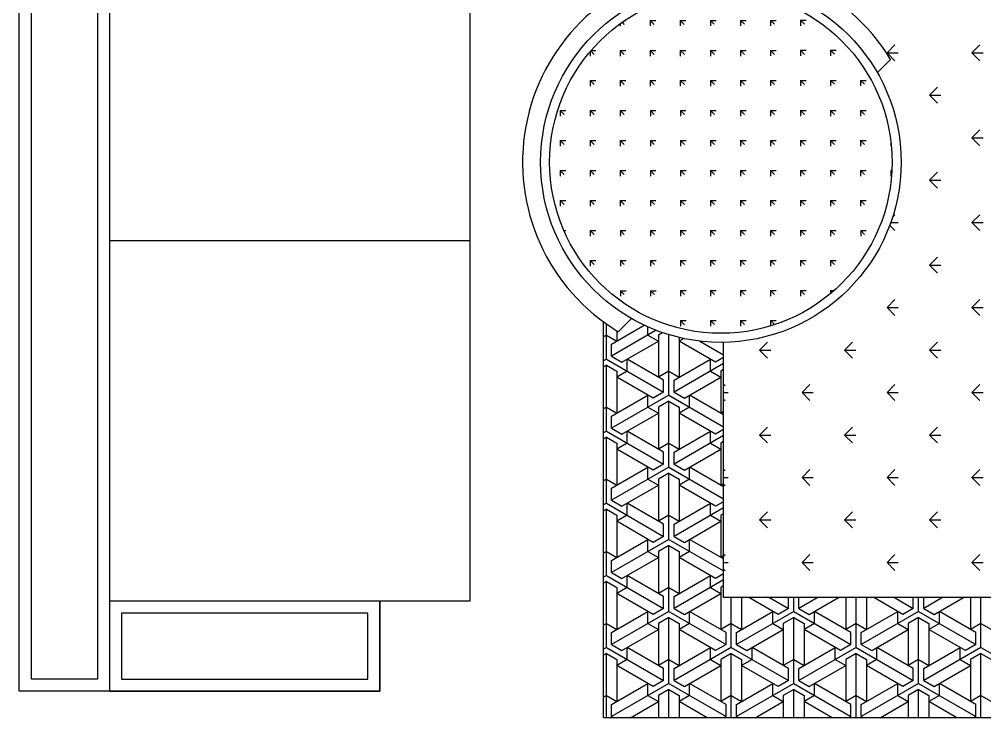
# Model space of a CAD drawing. Extents: x 23.8 to 54, y 1 to 14.1.
# Drawn here: x 34.095 to 35.696, y 10.937 to 12.097 of the extents above; entities that cross this region are included whole.
import ezdxf

# ---------------------------------------------------------------- set-up
doc = ezdxf.new("R2010")
doc.units = 0
doc.header["$MEASUREMENT"] = 0
doc.layers.get('0').update_dxf_attribs({"linetype": 'CONTINUOUS'})
doc.layers.add('DWGAUTOCAD', color=7, linetype='CONTINUOUS')

# ---------------------------------------------------------------- blocks, each defined once
blk = doc.blocks.new('A$C6C4D0418')
for p, q in [((0, 44.1), (0, 1544.1)), ((150, 1544.1), (150, 44.1)), ((150, 1544.1), (150, 44.1)), ((20, 64.1), (20, 1524.1)), ((130, 1524.1), (130, 64.1)), ((750, 1394.1), (750, 194.1)), ((1003.3, 1157.7), (1006.7, 1154.3)), ((1007.9, 1160.9), (1009.5, 1160.9)), ((1050.1, 1160.9), (1056.7, 1154.3)), ((1050.1, 1160.9), (1050.1, 1151.6)), ((1050.1, 1160.9), (1059.5, 1160.9)), ((1100.1, 1161), (1106.7, 1154.3)), ((1100.1, 1161), (1100.1, 1151.6)), ((1100.1, 1161), (1109.5, 1161)), ((1150.1, 1161), (1156.7, 1154.4)), ((1150.1, 1161), (1150.1, 1151.6)), ((1150.1, 1161), (1159.5, 1161)), ((1200.1, 1161), (1206.7, 1154.4)), ((1200.1, 1161), (1200.1, 1151.6)), ((1200.1, 1161), (1209.5, 1161)), ((1250.1, 1161), (1256.7, 1154.4)), ((1250.1, 1161), (1250.1, 1151.7)), ((1250.1, 1161), (1259.5, 1161)), ((1300.1, 1161.1), (1306.7, 1154.4)), ((1300.1, 1161.1), (1300.1, 1151.7)), ((1300.1, 1161.1), (1309.5, 1161.1)), ((1000.1, 1155.5), (1000.1, 1151.5)), ((950.1, 1109.1), (950.1, 1101.5)), ((951, 1110.1), (956.8, 1104.3)), ((951.7, 1110.9), (959.5, 1110.9)), ((1000.1, 1110.9), (1006.8, 1104.3)), ((1000.1, 1110.9), (1000.1, 1101.5)), ((1000.1, 1110.9), (1009.5, 1110.9)), ((1050.1, 1110.9), (1056.8, 1104.3)), ((1050.1, 1110.9), (1050.1, 1101.6)), ((1050.1, 1110.9), (1059.5, 1110.9)), ((1100.1, 1111), (1106.8, 1104.3)), ((1100.1, 1111), (1100.1, 1101.6)), ((1100.1, 1111), (1109.5, 1111)), ((1150.1, 1111), (1156.8, 1104.4)), ((1150.1, 1111), (1150.1, 1101.6)), ((1150.1, 1111), (1159.5, 1111)), ((1200.1, 1111), (1206.8, 1104.4)), ((1200.1, 1111), (1200.1, 1101.6)), ((1200.1, 1111), (1209.5, 1111)), ((1250.1, 1111), (1256.8, 1104.4)), ((1250.1, 1111), (1250.1, 1101.7)), ((1250.1, 1111), (1259.5, 1111)), ((1300.1, 1111.1), (1306.8, 1104.4)), ((1300.1, 1111.1), (1300.1, 1101.7)), ((1300.1, 1111.1), (1309.5, 1111.1)), ((1350.1, 1111.1), (1356.8, 1104.5)), ((1350.1, 1111.1), (1350.1, 1101.7)), ((1350.1, 1111.1), (1359.5, 1111.1)), ((1444.1, 1107), (1457.3, 1120.3)), ((1585.5, 1107), (1598.8, 1120.3)), ((1449.9, 1095.9), (1428, 1074)), ((1444.1, 1107), (1457.3, 1093.8)), ((1444.1, 1107), (1462.8, 1107)), ((1585.5, 1107), (1598.8, 1093.8)), ((1585.5, 1107), (1604.2, 1107)), ((950.1, 1060.9), (956.8, 1054.3)), ((950.1, 1060.9), (950.1, 1051.5)), ((950.1, 1060.9), (959.5, 1060.9)), ((1000.1, 1060.9), (1006.8, 1054.3)), ((1000.1, 1060.9), (1000.1, 1051.5)), ((1000.1, 1060.9), (1009.5, 1060.9)), ((1050.1, 1060.9), (1056.8, 1054.3)), ((1050.1, 1060.9), (1050.1, 1051.6)), ((1050.1, 1060.9), (1059.5, 1060.9)), ((1100.1, 1061), (1106.8, 1054.3)), ((1100.1, 1061), (1100.1, 1051.6)), ((1100.1, 1061), (1109.5, 1061)), ((1150.1, 1061), (1156.8, 1054.4)), ((1150.1, 1061), (1150.1, 1051.6)), ((1150.1, 1061), (1159.5, 1061)), ((1200.1, 1061), (1206.8, 1054.4)), ((1200.1, 1061), (1200.1, 1051.6)), ((1200.1, 1061), (1209.5, 1061)), ((1250.1, 1061), (1256.8, 1054.4)), ((1250.1, 1061), (1250.1, 1051.7)), ((1250.1, 1061), (1259.5, 1061)), ((1300.1, 1061.1), (1306.8, 1054.4)), ((1300.1, 1061.1), (1300.1, 1051.7)), ((1300.1, 1061.1), (1309.5, 1061.1)), ((1350.1, 1061.1), (1356.8, 1054.5)), ((1350.1, 1061.1), (1350.1, 1051.7)), ((1350.1, 1061.1), (1359.5, 1061.1)), ((1400.1, 1061.1), (1406.8, 1054.5)), ((1400.1, 1061.1), (1400.1, 1051.7)), ((1400.1, 1061.1), (1409.5, 1061.1)), ((1514.8, 1036.3), (1528, 1049.6)), ((1514.8, 1036.3), (1528, 1023.1)), ((1514.8, 1036.3), (1533.5, 1036.3)), ((900.2, 1010.9), (906.8, 1004.2)), ((900.2, 1010.9), (900.2, 1001.5)), ((900.2, 1010.9), (909.5, 1010.9)), ((950.2, 1010.9), (956.8, 1004.3)), ((950.2, 1010.9), (950.2, 1001.5)), ((950.2, 1010.9), (959.5, 1010.9)), ((1000.2, 1010.9), (1006.8, 1004.3)), ((1000.2, 1010.9), (1000.2, 1001.5)), ((1000.2, 1010.9), (1009.5, 1010.9)), ((1050.2, 1010.9), (1056.8, 1004.3)), ((1050.2, 1010.9), (1050.2, 1001.6)), ((1050.2, 1010.9), (1059.5, 1010.9)), ((1100.2, 1011), (1106.8, 1004.3)), ((1100.2, 1011), (1100.2, 1001.6)), ((1100.2, 1011), (1109.5, 1011)), ((1150.2, 1011), (1156.8, 1004.4)), ((1150.2, 1011), (1150.2, 1001.6)), ((1150.2, 1011), (1159.5, 1011)), ((1200.2, 1011), (1206.8, 1004.4)), ((1200.2, 1011), (1200.2, 1001.6)), ((1200.2, 1011), (1209.5, 1011)), ((1250.2, 1011), (1256.8, 1004.4)), ((1250.2, 1011), (1250.2, 1001.7)), ((1250.2, 1011), (1259.5, 1011)), ((1300.2, 1011.1), (1306.8, 1004.4)), ((1300.2, 1011.1), (1300.2, 1001.7)), ((1300.2, 1011.1), (1309.5, 1011.1)), ((1350.2, 1011.1), (1356.8, 1004.5)), ((1350.2, 1011.1), (1350.2, 1001.7)), ((1350.2, 1011.1), (1359.5, 1011.1)), ((1400.2, 1011.1), (1406.8, 1004.5)), ((1400.2, 1011.1), (1400.2, 1001.7)), ((1400.2, 1011.1), (1409.5, 1011.1)), ((1585.5, 965.6), (1598.8, 978.9)), ((1585.5, 965.6), (1598.8, 952.3)), ((1585.5, 965.6), (1604.2, 965.6)), ((900.2, 960.9), (906.8, 954.2)), ((900.2, 960.9), (900.2, 951.5)), ((900.2, 960.9), (909.6, 960.9)), ((950.2, 960.9), (956.8, 954.3)), ((950.2, 960.9), (950.2, 951.5)), ((950.2, 960.9), (959.6, 960.9)), ((1000.2, 960.9), (1006.8, 954.3)), ((1000.2, 960.9), (1000.2, 951.5)), ((1000.2, 960.9), (1009.6, 960.9)), ((1050.2, 960.9), (1056.8, 954.3)), ((1050.2, 960.9), (1050.2, 951.6)), ((1050.2, 960.9), (1059.6, 960.9)), ((1100.2, 961), (1106.8, 954.3)), ((1100.2, 961), (1100.2, 951.6)), ((1100.2, 961), (1109.6, 961)), ((1150.2, 961), (1156.8, 954.4)), ((1150.2, 961), (1150.2, 951.6)), ((1150.2, 961), (1159.6, 961)), ((1200.2, 961), (1206.8, 954.4)), ((1200.2, 961), (1200.2, 951.6)), ((1200.2, 961), (1209.6, 961)), ((1250.2, 961), (1256.8, 954.4)), ((1250.2, 961), (1250.2, 951.7)), ((1250.2, 961), (1259.6, 961)), ((1300.2, 961.1), (1306.8, 954.4)), ((1300.2, 961.1), (1300.2, 951.7)), ((1300.2, 961.1), (1309.6, 961.1)), ((1350.2, 961.1), (1356.8, 954.5)), ((1350.2, 961.1), (1350.2, 951.7)), ((1350.2, 961.1), (1359.6, 961.1)), ((1400.2, 961.1), (1406.8, 954.5)), ((1400.2, 961.1), (1400.2, 951.7)), ((1400.2, 961.1), (1409.6, 961.1)), ((1450.2, 961.1), (1450.3, 961)), ((1450.2, 961.1), (1450.2, 951.8)), ((1450.2, 961.1), (1450.3, 961.1)), ((900.2, 910.9), (906.8, 904.2)), ((900.2, 910.9), (900.2, 901.5)), ((900.2, 910.9), (909.6, 910.9)), ((950.2, 910.9), (956.8, 904.3)), ((950.2, 910.9), (950.2, 901.5)), ((950.2, 910.9), (959.6, 910.9)), ((1000.2, 910.9), (1006.8, 904.3)), ((1000.2, 910.9), (1000.2, 901.5)), ((1000.2, 910.9), (1009.6, 910.9)), ((1050.2, 910.9), (1056.8, 904.3)), ((1050.2, 910.9), (1050.2, 901.6)), ((1050.2, 910.9), (1059.6, 910.9)), ((1100.2, 911), (1106.8, 904.3)), ((1100.2, 911), (1100.2, 901.6)), ((1100.2, 911), (1109.6, 911)), ((1150.2, 911), (1156.8, 904.4)), ((1150.2, 911), (1150.2, 901.6)), ((1150.2, 911), (1159.6, 911)), ((1200.2, 911), (1206.8, 904.4)), ((1200.2, 911), (1200.2, 901.6)), ((1200.2, 911), (1209.6, 911)), ((1250.2, 911), (1256.8, 904.4)), ((1250.2, 911), (1250.2, 901.7)), ((1250.2, 911), (1259.6, 911)), ((1300.2, 911.1), (1306.8, 904.4)), ((1300.2, 911.1), (1300.2, 901.7)), ((1300.2, 911.1), (1309.6, 911.1)), ((1350.2, 911.1), (1356.8, 904.5)), ((1350.2, 911.1), (1350.2, 901.7)), ((1350.2, 911.1), (1359.6, 911.1)), ((1400.2, 911.1), (1406.8, 904.5)), ((1400.2, 911.1), (1400.2, 901.7)), ((1400.2, 911.1), (1409.6, 911.1)), ((1450.2, 911.1), (1452.2, 909.1)), ((1450.2, 911.1), (1450.2, 901.8)), ((1450.2, 911.1), (1452.3, 911.1)), ((1514.8, 894.9), (1528, 908.1)), ((1514.8, 894.9), (1528, 881.6)), ((1514.8, 894.9), (1533.5, 894.9)), ((900.2, 860.9), (906.9, 854.2)), ((900.2, 860.9), (900.2, 851.5)), ((900.2, 860.9), (909.6, 860.9)), ((950.2, 860.9), (956.9, 854.3)), ((950.2, 860.9), (950.2, 851.5)), ((950.2, 860.9), (959.6, 860.9)), ((1000.2, 860.9), (1006.9, 854.3)), ((1000.2, 860.9), (1000.2, 851.5)), ((1000.2, 860.9), (1009.6, 860.9)), ((1050.2, 860.9), (1056.9, 854.3)), ((1050.2, 860.9), (1050.2, 851.6)), ((1050.2, 860.9), (1059.6, 860.9)), ((1100.2, 861), (1106.9, 854.3)), ((1100.2, 861), (1100.2, 851.6)), ((1100.2, 861), (1109.6, 861)), ((1150.2, 861), (1156.9, 854.4)), ((1150.2, 861), (1150.2, 851.6)), ((1150.2, 861), (1159.6, 861)), ((1200.2, 861), (1206.9, 854.4)), ((1200.2, 861), (1200.2, 851.6)), ((1200.2, 861), (1209.6, 861)), ((1250.2, 861), (1256.9, 854.4)), ((1250.2, 861), (1250.2, 851.7)), ((1250.2, 861), (1259.6, 861)), ((1300.2, 861.1), (1306.9, 854.4)), ((1300.2, 861.1), (1300.2, 851.7)), ((1300.2, 861.1), (1309.6, 861.1)), ((1350.2, 861.1), (1356.9, 854.5)), ((1350.2, 861.1), (1350.2, 851.7)), ((1350.2, 861.1), (1359.6, 861.1)), ((1400.2, 861.1), (1406.9, 854.5)), ((1400.2, 861.1), (1400.2, 851.7)), ((1400.2, 861.1), (1409.6, 861.1)), ((1453.4, 833.5), (1457.3, 837.4)), ((1585.5, 824.2), (1598.8, 837.4)), ((1448.6, 819.7), (1457.3, 810.9)), ((1450.2, 824.2), (1462.8, 824.2)), ((1585.5, 824.2), (1598.8, 810.9)), ((1585.5, 824.2), (1604.2, 824.2)), ((906.4, 810.9), (909.6, 810.9)), ((950.3, 810.9), (956.9, 804.3)), ((950.3, 810.9), (950.3, 801.5)), ((950.3, 810.9), (959.6, 810.9)), ((1000.3, 810.9), (1006.9, 804.3)), ((1000.3, 810.9), (1000.3, 801.5)), ((1000.3, 810.9), (1009.6, 810.9)), ((1050.3, 810.9), (1056.9, 804.3)), ((1050.3, 810.9), (1050.3, 801.6)), ((1050.3, 810.9), (1059.6, 810.9)), ((1100.3, 811), (1106.9, 804.3)), ((1100.3, 811), (1100.3, 801.6)), ((1100.3, 811), (1109.6, 811)), ((1150.3, 811), (1156.9, 804.4)), ((1150.3, 811), (1150.3, 801.6)), ((1150.3, 811), (1159.6, 811)), ((1200.3, 811), (1206.9, 804.4)), ((1200.3, 811), (1200.3, 801.6)), ((1200.3, 811), (1209.6, 811)), ((1250.3, 811), (1256.9, 804.4)), ((1250.3, 811), (1250.3, 801.7)), ((1250.3, 811), (1259.6, 811)), ((1300.3, 811.1), (1306.9, 804.4)), ((1300.3, 811.1), (1300.3, 801.7)), ((1300.3, 811.1), (1309.6, 811.1)), ((1350.3, 811.1), (1356.9, 804.5)), ((1350.3, 811.1), (1350.3, 801.7)), ((1350.3, 811.1), (1359.6, 811.1)), ((1400.3, 811.1), (1406.9, 804.5)), ((1400.3, 811.1), (1400.3, 801.7)), ((1400.3, 811.1), (1409.6, 811.1)), ((750, 794.1), (150, 794.1)), ((950.3, 760.9), (956.9, 754.3)), ((950.3, 760.9), (950.3, 751.5)), ((950.3, 760.9), (959.7, 760.9)), ((1000.3, 760.9), (1006.9, 754.3)), ((1000.3, 760.9), (1000.3, 751.5)), ((1000.3, 760.9), (1009.7, 760.9)), ((1050.3, 760.9), (1056.9, 754.3)), ((1050.3, 760.9), (1050.3, 751.6)), ((1050.3, 760.9), (1059.7, 760.9)), ((1100.3, 761), (1106.9, 754.3)), ((1100.3, 761), (1100.3, 751.6)), ((1100.3, 761), (1109.7, 761)), ((1150.3, 761), (1156.9, 754.4)), ((1150.3, 761), (1150.3, 751.6)), ((1150.3, 761), (1159.7, 761)), ((1200.3, 761), (1206.9, 754.4)), ((1200.3, 761), (1200.3, 751.6)), ((1200.3, 761), (1209.7, 761)), ((1250.3, 761), (1256.9, 754.4)), ((1250.3, 761), (1250.3, 751.7)), ((1250.3, 761), (1259.7, 761)), ((1300.3, 761.1), (1306.9, 754.4)), ((1300.3, 761.1), (1300.3, 751.7)), ((1300.3, 761.1), (1309.7, 761.1)), ((1350.3, 761.1), (1356.9, 754.5)), ((1350.3, 761.1), (1350.3, 751.7)), ((1350.3, 761.1), (1359.7, 761.1)), ((1400.3, 761.1), (1400.6, 760.8)), ((1400.3, 761.1), (1400.3, 760.3)), ((1400.3, 761.1), (1400.9, 761.1)), ((1514.8, 753.5), (1528, 766.7)), ((1514.8, 753.5), (1528, 740.2)), ((1514.8, 753.5), (1533.5, 753.5)), ((1000.3, 710.9), (1006.9, 704.3)), ((1000.3, 710.9), (1000.3, 701.5)), ((1000.3, 710.9), (1009.7, 710.9)), ((1050.3, 710.9), (1056.9, 704.3)), ((1050.3, 710.9), (1050.3, 701.6)), ((1050.3, 710.9), (1059.7, 710.9)), ((1100.3, 711), (1106.9, 704.3)), ((1100.3, 711), (1100.3, 701.6)), ((1100.3, 711), (1109.7, 711)), ((1150.3, 711), (1156.9, 704.4)), ((1150.3, 711), (1150.3, 701.6)), ((1150.3, 711), (1159.7, 711)), ((1200.3, 711), (1206.9, 704.4)), ((1200.3, 711), (1200.3, 701.6)), ((1200.3, 711), (1209.7, 711)), ((1250.3, 711), (1256.9, 704.4)), ((1250.3, 711), (1250.3, 701.7)), ((1250.3, 711), (1259.7, 711)), ((1300.3, 711.1), (1306.9, 704.4)), ((1300.3, 711.1), (1300.3, 701.7)), ((1300.3, 711.1), (1309.7, 711.1)), ((1350.3, 711.1), (1353, 708.4)), ((1350.3, 711.1), (1350.3, 706.1)), ((1350.3, 711.1), (1356.1, 711.1)), ((1444.1, 682.8), (1457.3, 696)), ((1585.5, 682.8), (1598.8, 696)), ((1444.1, 682.8), (1457.3, 669.5)), ((1444.1, 682.8), (1462.8, 682.8)), ((1585.5, 682.8), (1598.8, 669.5)), ((1585.5, 682.8), (1604.2, 682.8)), ((972.2, 0), (972.2, 659)), ((1018.8, 664.4), (996.9, 642.5)), ((1100.3, 661), (1107, 654.3)), ((1100.3, 661), (1100.3, 651.6)), ((1100.3, 661), (1109.7, 661)), ((1150.3, 661), (1157, 654.4)), ((1150.3, 661), (1150.3, 651.6)), ((1150.3, 661), (1159.7, 661)), ((1200.3, 661), (1207, 654.4)), ((1200.3, 661), (1200.3, 651.6)), ((1200.3, 661), (1209.7, 661)), ((1250.3, 661), (1257, 654.4)), ((1250.3, 661), (1250.3, 652.2)), ((1250.3, 661), (1259.7, 661)), ((977, 596.9), (977, 655.5)), ((985.7, 621.9), (1040.1, 653.3)), ((1060.1, 644.9), (985.7, 601.9)), ((994.3, 644.1), (994.3, 626.9)), ((1046.3, 636.9), (1046.3, 650.6)), ((977, 636.9), (972.2, 634.1)), ((977, 636.9), (994.3, 626.9)), ((1003, 591.9), (1063.6, 626.9)), ((1046.3, 636.9), (1063.6, 626.9)), ((1070.7, 641), (1063.6, 636.9)), ((1063.6, 636.9), (1063.6, 566.9)), ((1080.9, 536.9), (1080.9, 637.7)), ((1098.2, 633), (1098.2, 566.9)), ((1105.9, 631.3), (1098.2, 626.9)), ((1158.9, 591.9), (1098.2, 626.9)), ((1132.8, 626.9), (1172.2, 604.2)), ((985.7, 601.9), (985.7, 621.9)), ((1172.2, 624.2), (1170.9, 624.9)), ((1172.2, 200), (1172.2, 624.9)), ((1231.9, 612), (1245.2, 625.3)), ((1231.9, 612), (1245.2, 598.8)), ((1231.9, 612), (1250.7, 612)), ((1373.4, 612), (1386.6, 625.3)), ((1373.4, 612), (1386.6, 598.8)), ((1373.4, 612), (1392.1, 612)), ((1514.8, 612), (1528, 625.3)), ((1514.8, 612), (1528, 598.8)), ((1514.8, 612), (1533.5, 612)), ((977, 596.9), (972.2, 594.1)), ((977, 596.9), (1072.3, 541.9)), ((985.7, 601.9), (1003, 591.9)), ((1011.6, 576.9), (1011.6, 596.9)), ((1072.3, 561.9), (1011.6, 596.9)), ((1089.6, 561.9), (1150.2, 596.9)), ((1150.2, 576.9), (1150.2, 596.9)), ((1172.2, 599.6), (1158.9, 591.9)), ((977, 586.9), (972.2, 584.1)), ((977, 476.9), (977, 586.9)), ((977, 586.9), (994.3, 576.9)), ((1172.2, 589.6), (1089.6, 541.9)), ((1172.2, 579.6), (1167.5, 576.9)), ((1011.6, 576.9), (994.3, 566.9)), ((994.3, 576.9), (994.3, 506.9)), ((1054.9, 531.9), (994.3, 566.9)), ((1080.9, 576.9), (1063.6, 566.9)), ((1080.9, 576.9), (1098.2, 566.9)), ((1106.9, 531.9), (1167.5, 566.9)), ((1150.2, 576.9), (1167.5, 566.9)), ((1167.5, 576.9), (1167.5, 506.9)), ((1072.3, 541.9), (1072.3, 561.9)), ((1089.6, 541.9), (1089.6, 561.9)), ((1172.2, 552.3), (1174.5, 554.6)), ((1302.7, 541.3), (1315.9, 554.6)), ((1444.1, 541.3), (1457.3, 554.6)), ((1585.5, 541.3), (1598.8, 554.6)), ((1080.9, 536.9), (985.7, 481.9)), ((985.7, 501.9), (1046.3, 536.9)), ((1046.3, 516.9), (1046.3, 536.9)), ((1072.3, 541.9), (1054.9, 531.9)), ((1080.9, 536.9), (1172.2, 484.2)), ((1089.6, 541.9), (1106.9, 531.9)), ((1115.6, 516.9), (1115.6, 536.9)), ((1172.2, 504.2), (1115.6, 536.9)), ((1172.2, 541.3), (1180, 541.3)), ((1172.2, 530.3), (1174.5, 528.1)), ((1302.7, 541.3), (1321.4, 541.3)), ((1302.7, 541.3), (1315.9, 528.1)), ((1444.1, 541.3), (1457.3, 528.1)), ((1444.1, 541.3), (1462.8, 541.3)), ((1585.5, 541.3), (1598.8, 528.1)), ((1585.5, 541.3), (1604.2, 541.3)), ((977, 516.9), (972.2, 514.1)), ((977, 516.9), (994.3, 506.9)), ((1046.3, 516.9), (1063.6, 506.9)), ((1080.9, 526.9), (1063.6, 516.9)), ((1063.6, 516.9), (1063.6, 446.9)), ((1080.9, 416.9), (1080.9, 526.9)), ((1080.9, 526.9), (1098.2, 516.9)), ((1115.6, 516.9), (1098.2, 506.9)), ((1098.2, 516.9), (1098.2, 446.9)), ((985.7, 481.9), (985.7, 501.9)), ((1003, 471.9), (1063.6, 506.9)), ((1158.9, 471.9), (1098.2, 506.9)), ((1172.2, 509.6), (1167.5, 506.9)), ((1231.9, 470.6), (1245.2, 483.9)), ((1373.4, 470.6), (1386.6, 483.9)), ((1514.8, 470.6), (1528, 483.9)), ((977, 476.9), (972.2, 474.1)), ((977, 466.9), (972.2, 464.1)), ((977, 476.9), (1072.3, 421.9)), ((977, 356.9), (977, 466.9)), ((977, 466.9), (994.3, 456.9)), ((985.7, 481.9), (1003, 471.9)), ((1011.6, 456.9), (1011.6, 476.9)), ((1072.3, 441.9), (1011.6, 476.9)), ((1089.6, 441.9), (1150.2, 476.9)), ((1172.2, 469.6), (1089.6, 421.9)), ((1150.2, 456.9), (1150.2, 476.9)), ((1172.2, 479.6), (1158.9, 471.9)), ((1231.9, 470.6), (1245.2, 457.4)), ((1231.9, 470.6), (1250.7, 470.6)), ((1373.4, 470.6), (1386.6, 457.4)), ((1373.4, 470.6), (1392.1, 470.6)), ((1514.8, 470.6), (1528, 457.4)), ((1514.8, 470.6), (1533.5, 470.6)), ((1011.6, 456.9), (994.3, 446.9)), ((994.3, 456.9), (994.3, 386.9)), ((1080.9, 456.9), (1063.6, 446.9)), ((1080.9, 456.9), (1098.2, 446.9)), ((1150.2, 456.9), (1167.5, 446.9)), ((1172.2, 459.6), (1167.5, 456.9)), ((1167.5, 456.9), (1167.5, 386.9)), ((1054.9, 411.9), (994.3, 446.9)), ((1072.3, 421.9), (1072.3, 441.9)), ((1089.6, 421.9), (1089.6, 441.9)), ((1106.9, 411.9), (1167.5, 446.9)), ((1072.3, 421.9), (1054.9, 411.9)), ((1089.6, 421.9), (1106.9, 411.9)), ((1080.9, 416.9), (985.7, 361.9)), ((985.7, 381.9), (1046.3, 416.9)), ((1046.3, 396.9), (1046.3, 416.9)), ((1080.9, 406.9), (1063.6, 396.9)), ((1080.9, 416.9), (1172.2, 364.2)), ((1080.9, 296.9), (1080.9, 406.9)), ((1080.9, 406.9), (1098.2, 396.9)), ((1115.6, 396.9), (1115.6, 416.9)), ((1172.2, 384.2), (1115.6, 416.9)), ((1172.2, 410.9), (1174.5, 413.2)), ((1302.7, 399.9), (1315.9, 413.2)), ((1444.1, 399.9), (1457.3, 413.2)), ((1585.5, 399.9), (1598.8, 413.2)), ((977, 396.9), (972.2, 394.1)), ((977, 396.9), (994.3, 386.9)), ((1003, 351.9), (1063.6, 386.9)), ((1046.3, 396.9), (1063.6, 386.9)), ((1063.6, 396.9), (1063.6, 326.9)), ((1115.6, 396.9), (1098.2, 386.9)), ((1098.2, 396.9), (1098.2, 326.9)), ((1158.9, 351.9), (1098.2, 386.9)), ((1172.2, 389.6), (1167.5, 386.9)), ((1172.2, 399.9), (1180, 399.9)), ((1172.2, 388.9), (1174.5, 386.7)), ((1302.7, 399.9), (1321.4, 399.9)), ((1302.7, 399.9), (1315.9, 386.7)), ((1444.1, 399.9), (1457.3, 386.7)), ((1444.1, 399.9), (1462.8, 399.9)), ((1585.5, 399.9), (1598.8, 386.7)), ((1585.5, 399.9), (1604.2, 399.9)), ((985.7, 361.9), (985.7, 381.9)), ((977, 356.9), (972.2, 354.1)), ((977, 356.9), (1072.3, 301.9)), ((985.7, 361.9), (1003, 351.9)), ((1011.6, 336.9), (1011.6, 356.9)), ((1072.3, 321.9), (1011.6, 356.9)), ((1089.6, 321.9), (1150.2, 356.9)), ((1150.2, 336.9), (1150.2, 356.9)), ((1172.2, 359.6), (1158.9, 351.9)), ((977, 346.9), (972.2, 344.1)), ((977, 236.9), (977, 346.9)), ((977, 346.9), (994.3, 336.9)), ((1172.2, 349.6), (1089.6, 301.9)), ((1172.2, 339.6), (1167.5, 336.9)), ((1231.9, 329.2), (1245.2, 342.5)), ((1373.4, 329.2), (1386.6, 342.5)), ((1514.8, 329.2), (1528, 342.5)), ((1011.6, 336.9), (994.3, 326.9)), ((994.3, 336.9), (994.3, 266.9)), ((1054.9, 291.9), (994.3, 326.9)), ((1080.9, 336.9), (1063.6, 326.9)), ((1072.3, 301.9), (1072.3, 321.9)), ((1080.9, 336.9), (1098.2, 326.9)), ((1089.6, 301.9), (1089.6, 321.9)), ((1106.9, 291.9), (1167.5, 326.9)), ((1150.2, 336.9), (1167.5, 326.9)), ((1167.5, 336.9), (1167.5, 266.9)), ((1231.9, 329.2), (1245.2, 315.9)), ((1231.9, 329.2), (1250.7, 329.2)), ((1373.4, 329.2), (1386.6, 315.9)), ((1373.4, 329.2), (1392.1, 329.2)), ((1514.8, 329.2), (1528, 315.9)), ((1514.8, 329.2), (1533.5, 329.2)), ((1080.9, 296.9), (985.7, 241.9)), ((985.7, 261.9), (1046.3, 296.9)), ((1046.3, 276.9), (1046.3, 296.9)), ((1072.3, 301.9), (1054.9, 291.9)), ((1080.9, 296.9), (1172.2, 244.2)), ((1089.6, 301.9), (1106.9, 291.9)), ((1115.6, 276.9), (1115.6, 296.9)), ((1172.2, 264.2), (1115.6, 296.9)), ((977, 276.9), (972.2, 274.1)), ((977, 276.9), (994.3, 266.9)), ((1046.3, 276.9), (1063.6, 266.9)), ((1080.9, 286.9), (1063.6, 276.9)), ((1063.6, 276.9), (1063.6, 206.9)), ((1080.9, 176.9), (1080.9, 286.9)), ((1080.9, 286.9), (1098.2, 276.9)), ((1115.6, 276.9), (1098.2, 266.9)), ((1098.2, 276.9), (1098.2, 206.9)), ((985.7, 241.9), (985.7, 261.9)), ((1003, 231.9), (1063.6, 266.9)), ((1158.9, 231.9), (1098.2, 266.9)), ((1172.2, 269.6), (1167.5, 266.9)), ((1172.2, 269.5), (1174.5, 271.8)), ((1172.2, 258.5), (1180, 258.5)), ((1302.7, 258.5), (1315.9, 271.8)), ((1302.7, 258.5), (1321.4, 258.5)), ((1302.7, 258.5), (1315.9, 245.2)), ((1444.1, 258.5), (1457.3, 271.8)), ((1444.1, 258.5), (1457.3, 245.2)), ((1444.1, 258.5), (1462.8, 258.5)), ((1585.5, 258.5), (1598.8, 271.8)), ((1585.5, 258.5), (1598.8, 245.2)), ((1585.5, 258.5), (1604.2, 258.5)), ((985.7, 241.9), (1003, 231.9)), ((1172.2, 247.5), (1174.5, 245.2)), ((977, 236.9), (972.2, 234.1)), ((977, 226.9), (972.2, 224.1)), ((977, 236.9), (1072.3, 181.9)), ((977, 116.9), (977, 226.9)), ((977, 226.9), (994.3, 216.9)), ((1011.6, 216.9), (1011.6, 236.9)), ((1072.3, 201.9), (1011.6, 236.9)), ((1089.6, 201.9), (1150.2, 236.9)), ((1172.2, 229.6), (1089.6, 181.9)), ((1150.2, 216.9), (1150.2, 236.9)), ((1172.2, 239.6), (1158.9, 231.9)), ((1011.6, 216.9), (994.3, 206.9)), ((994.3, 216.9), (994.3, 146.9)), ((1080.9, 216.9), (1063.6, 206.9)), ((1080.9, 216.9), (1098.2, 206.9)), ((1150.2, 216.9), (1167.5, 206.9)), ((1172.2, 219.6), (1167.5, 216.9)), ((1167.5, 216.9), (1167.5, 146.9)), ((750, 194.1), (150, 194.1)), ((600, 194.1), (150, 194.1)), ((150, 194.1), (150, 44.1)), ((600, 194.1), (600, 44.1)), ((600, 44.1), (600, 194.1)), ((1054.9, 171.9), (994.3, 206.9)), ((1072.3, 181.9), (1072.3, 201.9)), ((1089.6, 181.9), (1089.6, 201.9)), ((1106.9, 171.9), (1167.5, 206.9)), ((3632.9, 200), (1172.2, 200)), ((1184.8, 116.9), (1184.8, 200)), ((1202.2, 200), (1202.2, 146.9)), ((1262.8, 171.9), (1214.1, 200)), ((1244.2, 200), (1245.2, 201)), ((1248.7, 200), (1280.1, 181.9)), ((1280.1, 181.9), (1280.1, 200)), ((1288.8, 176.9), (1288.8, 200)), ((1328.8, 200), (1297.4, 181.9)), ((1297.4, 181.9), (1297.4, 200)), ((1314.7, 171.9), (1363.4, 200)), ((1375.4, 200), (1375.4, 146.9)), ((1385.6, 200), (1386.6, 201)), ((1392.7, 116.9), (1392.7, 200)), ((1410, 200), (1410, 146.9)), ((1470.6, 171.9), (1421.9, 200)), ((1456.6, 200), (1487.9, 181.9)), ((1487.9, 181.9), (1487.9, 200)), ((1496.6, 176.9), (1496.6, 200)), ((1536.6, 200), (1505.3, 181.9)), ((1505.3, 181.9), (1505.3, 200)), ((1522.6, 171.9), (1571.3, 200)), ((1527, 200), (1528, 201)), ((1583.2, 200), (1583.2, 146.9)), ((1600.5, 116.9), (1600.5, 200)), ((1080.9, 176.9), (985.7, 121.9)), ((985.7, 141.9), (1046.3, 176.9)), ((1046.3, 156.9), (1046.3, 176.9)), ((1072.3, 181.9), (1054.9, 171.9)), ((1080.9, 176.9), (1176.2, 121.9)), ((1089.6, 181.9), (1106.9, 171.9)), ((1115.6, 156.9), (1115.6, 176.9)), ((1176.2, 141.9), (1115.6, 176.9)), ((1288.8, 176.9), (1193.5, 121.9)), ((1193.5, 141.9), (1254.1, 176.9)), ((1254.1, 156.9), (1254.1, 176.9)), ((1280.1, 181.9), (1262.8, 171.9)), ((1288.8, 176.9), (1384, 121.9)), ((1297.4, 181.9), (1314.7, 171.9)), ((1323.4, 156.9), (1323.4, 176.9)), ((1384, 141.9), (1323.4, 176.9)), ((1496.6, 176.9), (1401.3, 121.9)), ((1401.3, 141.9), (1462, 176.9)), ((1462, 156.9), (1462, 176.9)), ((1487.9, 181.9), (1470.6, 171.9)), ((1496.6, 176.9), (1591.9, 121.9)), ((1505.3, 181.9), (1522.6, 171.9)), ((1531.2, 156.9), (1531.2, 176.9)), ((1591.9, 141.9), (1531.2, 176.9)), ((580, 174.1), (170, 174.1)), ((170, 174.1), (170, 64.1)), ((580, 64.1), (580, 174.1)), ((1080.9, 166.9), (1063.6, 156.9)), ((1080.9, 56.9), (1080.9, 166.9)), ((1080.9, 166.9), (1098.2, 156.9)), ((1288.8, 166.9), (1271.4, 156.9)), ((1288.8, 56.9), (1288.8, 166.9)), ((1288.8, 166.9), (1306.1, 156.9)), ((1496.6, 166.9), (1479.3, 156.9)), ((1496.6, 56.9), (1496.6, 166.9)), ((1496.6, 166.9), (1513.9, 156.9)), ((977, 156.9), (972.2, 154.1)), ((977, 156.9), (994.3, 146.9)), ((1003, 111.9), (1063.6, 146.9)), ((1046.3, 156.9), (1063.6, 146.9)), ((1063.6, 156.9), (1063.6, 86.9)), ((1115.6, 156.9), (1098.2, 146.9)), ((1098.2, 156.9), (1098.2, 86.9)), ((1158.9, 111.9), (1098.2, 146.9)), ((1184.8, 156.9), (1167.5, 146.9)), ((1184.8, 156.9), (1202.2, 146.9)), ((1210.8, 111.9), (1271.4, 146.9)), ((1254.1, 156.9), (1271.4, 146.9)), ((1271.4, 156.9), (1271.4, 86.9)), ((1323.4, 156.9), (1306.1, 146.9)), ((1306.1, 156.9), (1306.1, 86.9)), ((1366.7, 111.9), (1306.1, 146.9)), ((1392.7, 156.9), (1375.4, 146.9)), ((1392.7, 156.9), (1410, 146.9)), ((1418.7, 111.9), (1479.3, 146.9)), ((1462, 156.9), (1479.3, 146.9)), ((1479.3, 156.9), (1479.3, 86.9)), ((1531.2, 156.9), (1513.9, 146.9)), ((1513.9, 156.9), (1513.9, 86.9)), ((1574.6, 111.9), (1513.9, 146.9)), ((1600.5, 156.9), (1583.2, 146.9)), ((1600.5, 156.9), (1617.9, 146.9)), ((985.7, 121.9), (985.7, 141.9)), ((1176.2, 121.9), (1176.2, 141.9)), ((1193.5, 121.9), (1193.5, 141.9)), ((1384, 121.9), (1384, 141.9)), ((1401.3, 121.9), (1401.3, 141.9)), ((1591.9, 121.9), (1591.9, 141.9)), ((977, 116.9), (972.2, 114.1)), ((977, 116.9), (1072.3, 61.9)), ((985.7, 121.9), (1003, 111.9)), ((1011.6, 96.9), (1011.6, 116.9)), ((1072.3, 81.9), (1011.6, 116.9)), ((1184.8, 116.9), (1089.6, 61.9)), ((1089.6, 81.9), (1150.2, 116.9)), ((1150.2, 96.9), (1150.2, 116.9)), ((1176.2, 121.9), (1158.9, 111.9)), ((1184.8, 116.9), (1280.1, 61.9)), ((1193.5, 121.9), (1210.8, 111.9)), ((1219.5, 96.9), (1219.5, 116.9)), ((1280.1, 81.9), (1219.5, 116.9)), ((1392.7, 116.9), (1297.4, 61.9)), ((1297.4, 81.9), (1358, 116.9)), ((1358, 96.9), (1358, 116.9)), ((1384, 121.9), (1366.7, 111.9)), ((1392.7, 116.9), (1487.9, 61.9)), ((1401.3, 121.9), (1418.7, 111.9)), ((1427.3, 96.9), (1427.3, 116.9)), ((1487.9, 81.9), (1427.3, 116.9)), ((1600.5, 116.9), (1505.3, 61.9)), ((1505.3, 81.9), (1565.9, 116.9)), ((1565.9, 96.9), (1565.9, 116.9)), ((1591.9, 121.9), (1574.6, 111.9)), ((1600.5, 116.9), (1695.8, 61.9)), ((977, 106.9), (972.2, 104.1)), ((977, 0), (977, 106.9)), ((977, 106.9), (994.3, 96.9)), ((1011.6, 96.9), (994.3, 86.9)), ((994.3, 96.9), (994.3, 26.9)), ((1080.9, 96.9), (1063.6, 86.9)), ((1080.9, 96.9), (1098.2, 86.9)), ((1150.2, 96.9), (1167.5, 86.9)), ((1184.8, 106.9), (1167.5, 96.9)), ((1167.5, 96.9), (1167.5, 26.9)), ((1184.8, 0), (1184.8, 106.9)), ((1184.8, 106.9), (1202.2, 96.9)), ((1219.5, 96.9), (1202.2, 86.9)), ((1202.2, 96.9), (1202.2, 26.9)), ((1288.8, 96.9), (1271.4, 86.9)), ((1288.8, 96.9), (1306.1, 86.9)), ((1358, 96.9), (1375.4, 86.9)), ((1392.7, 106.9), (1375.4, 96.9)), ((1375.4, 96.9), (1375.4, 26.9)), ((1392.7, 0), (1392.7, 106.9)), ((1392.7, 106.9), (1410, 96.9)), ((1427.3, 96.9), (1410, 86.9)), ((1410, 96.9), (1410, 26.9)), ((1496.6, 96.9), (1479.3, 86.9)), ((1496.6, 96.9), (1513.9, 86.9)), ((1565.9, 96.9), (1583.2, 86.9)), ((1600.5, 106.9), (1583.2, 96.9)), ((1583.2, 96.9), (1583.2, 26.9)), ((1600.5, 0), (1600.5, 106.9)), ((1600.5, 106.9), (1617.9, 96.9)), ((1054.9, 51.9), (994.3, 86.9)), ((1072.3, 61.9), (1072.3, 81.9)), ((1089.6, 61.9), (1089.6, 81.9)), ((1106.9, 51.9), (1167.5, 86.9)), ((1262.8, 51.9), (1202.2, 86.9)), ((1280.1, 61.9), (1280.1, 81.9)), ((1297.4, 61.9), (1297.4, 81.9)), ((1314.7, 51.9), (1375.4, 86.9)), ((1470.6, 51.9), (1410, 86.9)), ((1487.9, 61.9), (1487.9, 81.9)), ((1505.3, 61.9), (1505.3, 81.9)), ((1522.6, 51.9), (1583.2, 86.9)), ((130, 64.1), (20, 64.1)), ((170, 64.1), (580, 64.1)), ((1080.9, 56.9), (985.7, 1.9)), ((985.7, 21.9), (1046.3, 56.9)), ((1046.3, 36.9), (1046.3, 56.9)), ((1072.3, 61.9), (1054.9, 51.9)), ((1080.9, 56.9), (1176.2, 1.9)), ((1089.6, 61.9), (1106.9, 51.9)), ((1115.6, 36.9), (1115.6, 56.9)), ((1176.2, 21.9), (1115.6, 56.9)), ((1288.8, 56.9), (1193.5, 1.9)), ((1193.5, 21.9), (1254.1, 56.9)), ((1254.1, 36.9), (1254.1, 56.9)), ((1280.1, 61.9), (1262.8, 51.9)), ((1288.8, 56.9), (1384, 1.9)), ((1297.4, 61.9), (1314.7, 51.9)), ((1323.4, 36.9), (1323.4, 56.9)), ((1384, 21.9), (1323.4, 56.9)), ((1496.6, 56.9), (1401.3, 1.9)), ((1401.3, 21.9), (1462, 56.9)), ((1462, 36.9), (1462, 56.9)), ((1487.9, 61.9), (1470.6, 51.9)), ((1496.6, 56.9), (1591.9, 1.9)), ((1505.3, 61.9), (1522.6, 51.9)), ((1531.2, 36.9), (1531.2, 56.9)), ((1591.9, 21.9), (1531.2, 56.9)), ((600, 44.1), (0, 44.1)), ((150, 44.1), (0, 44.1)), ((150, 44.1), (600, 44.1)), ((977, 36.9), (972.2, 34.1)), ((977, 36.9), (994.3, 26.9)), ((1046.3, 36.9), (1063.6, 26.9)), ((1080.9, 46.9), (1063.6, 36.9)), ((1063.6, 36.9), (1063.6, 0)), ((1080.9, 0), (1080.9, 46.9)), ((1080.9, 46.9), (1098.2, 36.9)), ((1115.6, 36.9), (1098.2, 26.9)), ((1098.2, 36.9), (1098.2, 0)), ((1184.8, 36.9), (1167.5, 26.9)), ((1184.8, 36.9), (1202.2, 26.9)), ((1254.1, 36.9), (1271.4, 26.9)), ((1288.8, 46.9), (1271.4, 36.9)), ((1271.4, 36.9), (1271.4, 0)), ((1288.8, 0), (1288.8, 46.9)), ((1288.8, 46.9), (1306.1, 36.9)), ((1323.4, 36.9), (1306.1, 26.9)), ((1306.1, 36.9), (1306.1, 0)), ((1392.7, 36.9), (1375.4, 26.9)), ((1392.7, 36.9), (1410, 26.9)), ((1462, 36.9), (1479.3, 26.9)), ((1496.6, 46.9), (1479.3, 36.9)), ((1479.3, 36.9), (1479.3, 0)), ((1496.6, 0), (1496.6, 46.9)), ((1496.6, 46.9), (1513.9, 36.9)), ((1531.2, 36.9), (1513.9, 26.9)), ((1513.9, 36.9), (1513.9, 0)), ((1600.5, 36.9), (1583.2, 26.9)), ((1600.5, 36.9), (1617.9, 26.9)), ((985.7, 1.9), (985.7, 21.9)), ((1017, 0), (1063.6, 26.9)), ((1144.8, 0), (1098.2, 26.9)), ((1176.2, 1.9), (1176.2, 21.9)), ((1193.5, 1.9), (1193.5, 21.9)), ((1224.9, 0), (1271.4, 26.9)), ((1352.7, 0), (1306.1, 26.9)), ((1384, 1.9), (1384, 21.9)), ((1401.3, 1.9), (1401.3, 21.9)), ((1432.7, 0), (1479.3, 26.9)), ((1560.5, 0), (1513.9, 26.9)), ((1591.9, 1.9), (1591.9, 21.9)), ((985.7, 1.9), (988.9, 0)), ((1176.2, 1.9), (1172.9, 0)), ((1193.5, 1.9), (1196.8, 0)), ((1384, 1.9), (1380.8, 0)), ((1401.3, 1.9), (1404.6, 0)), ((1591.9, 1.9), (1588.6, 0)), ((3832.9, 0), (972.2, 0))]:
    blk.add_line(p, q)
for radius in [300, 285]:
    blk.add_circle((1167.6, 924.9), radius)
blk.add_arc((1167.6, 924.9), 330, 31.2095, 238.8433)

msp = doc.modelspace()

# ---------------------------------------------------------------- block references
at = {"layer": 'DWGAUTOCAD', "xscale": 0.0009969462650946167, "yscale": 0.0009969462650946167, "zscale": 0.0009969462650946167}
msp.add_blockref('A$C6C4D0418', (34.0947, 10.9374), dxfattribs=at)

doc.saveas('drawing.dxf')
